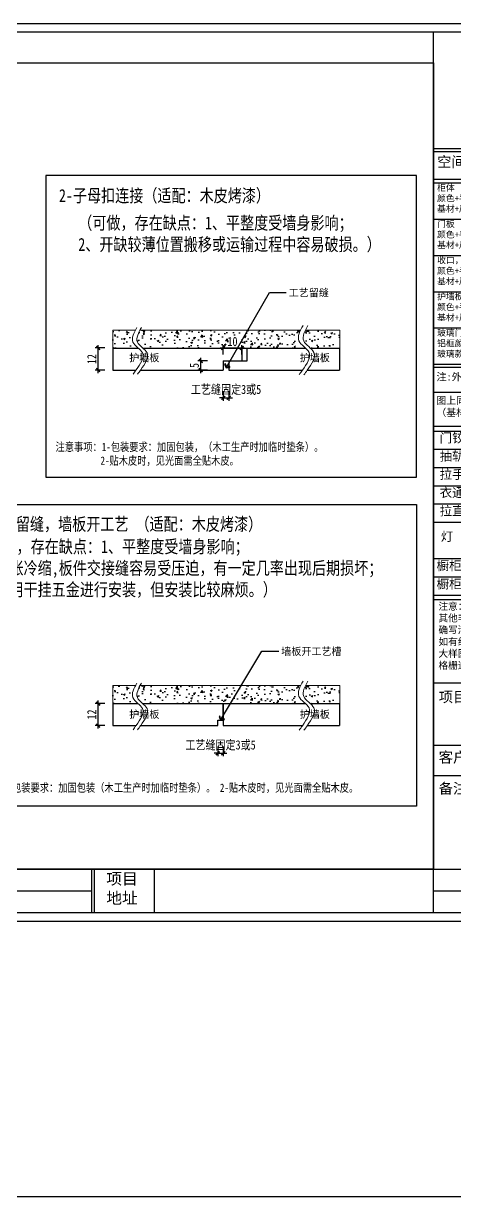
# Model space of a CAD drawing. Header units: millimetres. Extents: x 4862 to 20554, y 7569 to 11262.
# Drawn here: x 7136 to 7370, y 7569 to 8207 of the extents above; entities that cross this region are included whole.
import ezdxf
from ezdxf.enums import TextEntityAlignment as Align

# ---------------------------------------------------------------- set-up
doc = ezdxf.new("R2010")
doc.units = ezdxf.units.MM
doc.layers.add('0 @ 1', color=7, linetype='Continuous')
doc.styles.get("Standard").update_dxf_attribs({"font": 'arial.ttf'})
doc.styles.add('宋体', font='SimSun.ttf')
doc.styles.add('家具尺寸文字', font='SimSun.ttf', dxfattribs={"width": 0.8})
doc.styles.add('黑石雅黑', font='Microsoft YaHei.ttf')
doc.dimstyles.new('副本 固装比例2', dxfattribs={"dimscale": 2, "dimtxt": 2.5, "dimasz": 1, "dimexe": 0.8, "dimexo": 1.2, "dimgap": 0.5, "dimtad": 1, "dimdec": 0, "dimdsep": 46, "dimtxsty": '家具尺寸文字', "dimblk": 'ARCHTICK', "dimcen": 0, "dimdle": 0.8, "dimclrd": 8, "dimclre": 8, "dimclrt": 2, "dimadec": 1, "dimazin": 2, "dimtfac": 1, "dimtdec": 0, "dimtix": 1, "dimtmove": 2, "dimatfit": 2, "dimfxl": 0, "dimtolj": 1, "dimtzin": 0, "dimarcsym": 0})
doc.dimstyles.new('深化(A1)1：1', dxfattribs={"dimtxt": 3, "dimasz": 1, "dimexe": 1.5, "dimexo": 1, "dimgap": 1, "dimtad": 1, "dimdec": 0, "dimrnd": 5, "dimdsep": 46, "dimtxsty": '黑石雅黑', "dimblk": 'ARCHTICK', "dimcen": 1, "dimclrd": 44, "dimclre": 44, "dimclrt": 50, "dimadec": 0, "dimazin": 2, "dimtfac": 1, "dimtdec": 0, "dimtix": 1, "dimtmove": 2, "dimatfit": 3, "dimldrblk": 'hl_arrow2', "dimfxl": 0, "dimtolj": 1, "dimarcsym": 0})

# ---------------------------------------------------------------- blocks, each defined once
blk = doc.blocks.new('A$C398a0407')
for p, q in [((8134, 64), (8134, 6784)), ((443.2, 6546.9), (8134, 6546.9)), ((8134, 5895.4), (9568, 5895.4)), ((8134, 5871.3), (9568, 5871.3)), ((8134, 5871.3), (9568, 5871.3)), ((8134, 5661), (9568, 5661)), ((8134, 5632.1), (9568, 5632.1)), ((8134, 5355.5), (9568, 5355.5)), ((8134, 5078.9), (9568, 5078.9)), ((8134, 4802.3), (9568, 4802.3)), ((8134, 4802.3), (9568, 4802.3)), ((8134, 4525.8), (9568, 4525.8)), ((8134, 4249.2), (9568, 4249.2)), ((8134, 4227.4), (9568, 4227.4)), ((8134, 4037), (9568, 4037)), ((8134, 3776.6), (9568, 3776.6)), ((8134, 3739.6), (9568, 3739.6)), ((8134, 3600.5), (9568, 3600.5)), ((8134, 3461.4), (9568, 3461.4)), ((8134, 3322.3), (9568, 3322.3)), ((8134, 3183.3), (9568, 3183.3)), ((8134, 3183.3), (9568, 3183.3)), ((8134, 3044.2), (9568, 3044.2)), ((8134, 3044.2), (9568, 3044.2)), ((8134, 2766.1), (9568, 2766.1)), ((8134, 2627), (9568, 2627)), ((8134, 2627), (9568, 2627)), ((8134, 2487.9), (9568, 2487.9)), ((8134, 2454.1), (9568, 2454.1)), ((8134, 2454.1), (9568, 2454.1)), ((8134, 2454.1), (9568, 2454.1)), ((8134, 1819.9), (9568, 1819.9)), ((8134, 1342.7), (9568, 1342.7)), ((8134, 1112.5), (9568, 1112.5)), ((443.2, 399), (9568, 399)), ((5527, 399), (5527, 64)), ((5547, 399), (5547, 64)), ((6003.2, 399), (6003.2, 64)), ((4522.7, 231.5), (5527, 231.5)), ((8134, 231.5), (9568, 231.5))]:
    blk.add_line(p, q)
for points in [[(9632, 0), (0, 0), (0, 6848), (9632, 6848)], [(9568, 64), (64, 64), (64, 6784), (9568, 6784)]]:
    blk.add_lwpolyline(points, close=True)
at = {"color": 8, "attachment_point": 1, "style": '宋体'}
for s, width, gutter_width, insert, char_height in [('空间名称', 575.66, 12.1, (8160.3, 5832.6), 80), ('柜体\\P颜色+手册型号\\P基材+厚度', 575.66, 12.1, (8160.3, 5619.1), 48), ('门板\\P颜色+手册型号\\P基材+厚度', 575.66, 12.1, (8160.3, 5342.6), 48), ('收口，见光板\\P颜色+手册型号\\P基材+厚度', 575.66, 12.1, (8160.3, 5066), 48), ('护墙板\\P颜色+手册型号\\P基材+厚度', 575.66, 12.1, (8160.3, 4789.4), 48), ('玻璃门手册型号\\P铝框颜色：\\P玻璃款式：', 575.66, 12.1, (8160.3, 4512.8), 48), ('门铰', 580.458, 12.2, (8179.9, 3722), 70), ('抽轨', 580.458, 12.2, (8179.9, 3583), 70), ('拉手', 580.458, 12.2, (8179.9, 3443.9), 70), ('衣通', 580.458, 12.2, (8179.9, 3304.8), 70), ('拉直器', 580.458, 12.2, (8179.9, 3165.7), 70), ('灯', 580.458, 12.2, (8188.5, 2970.9), 70), ('橱柜支撑脚', 580.458, 12.2, (8156.4, 2748.2), 70), ('橱柜踢脚线', 580.458, 12.2, (8156.4, 2607.9), 70), ('项目\\P地址', 596.489, 12.5, (5638.6, 368.9), 88)]:
    blk.add_mtext_dynamic_manual_height_columns(s, width=width, gutter_width=gutter_width, heights=[0], dxfattribs=dict(at, insert=insert, char_height=char_height))
at = {"attachment_point": 1, "style": '宋体'}
for s, width, gutter_width, insert, char_height in [('注:外抽面默认同门，内抽面同柜体。', 1290.05, 10.1, (8155.9, 4181), 56.296), ('{\\fMicrosoft YaHei|b0|i0|c134|p34;\\C2;注意：\\P其他非公司常用五金或者板材，必须图上明确写清楚五金的配法（客供或需工厂打样）\\P如有线条需写线条型号，非厂线条墙画线条大样图。\\P格栅造型，需附格栅大样图。}', 1407.047, 8.44, (8170.5, 2430.1), 54.045)]:
    blk.add_mtext_dynamic_manual_height_columns(s, width=width, gutter_width=gutter_width, heights=[0], dxfattribs=dict(at, insert=insert, char_height=char_height))
at = {"color": 1, "insert": (8155.9, 3999.7), "char_height": 54.688, "attachment_point": 1, "style": '宋体'}
blk.add_mtext_dynamic_manual_height_columns('图上同一种颜色的线表示同一种板材\\P（基材与颜色均一致）混搭产品注意', width=1290.05, gutter_width=10.1, heights=[0], dxfattribs=at)
at = {"layer": '0 @ 1', "color": 30, "char_height": 80, "width": 452.345, "attachment_point": 1}
for s, insert in [('{\\fSimSun|b0|i0|c134|p2;项目名称}', (8172.7, 1751.7)), ('{\\fSimSun|b0|i0|c134|p2;客户签字}', (8172.7, 1291.3)), ('{\\fSimSun|b0|i0|c134|p2;备注：}', (8172.7, 1053.7))]:
    blk.add_mtext(s, dxfattribs=dict(at, insert=insert))
blk = doc.blocks.new('_ArchTick')
at = {"color": 0, "linetype": 'ByBlock', "const_width": 0.4}
blk.add_lwpolyline([(-0.5, -0.5), (0.5, 0.5)], dxfattribs=at)
blk = doc.blocks.new('*D190')
at = {"color": 8, "lineweight": -2, "transparency": 16777216}
for p, q in [((7179.84, 8030.24), (7174.64, 8030.24)), ((7176.24, 8016.64), (7176.24, 8031.84)), ((7179.84, 8018.24), (7174.64, 8018.24))]:
    blk.add_line(p, q, dxfattribs=at)
at = {"layer": 'Defpoints', "color": 0, "transparency": 16777216}
for p in [(7176.24, 8030.24), (7184.12, 8030.24), (7184.12, 8018.24)]:
    blk.add_point(p, dxfattribs=at)
at = {"color": 8, "lineweight": -2, "transparency": 16777216, "xscale": 2, "yscale": 2, "zscale": 2}
for p, rotation in [((7176.24, 8030.24), 90), ((7176.24, 8018.24), 270)]:
    blk.add_blockref('_ArchTick', p, dxfattribs=dict(at, rotation=rotation))
at = {"color": 2, "transparency": 16777216, "insert": (7172.74, 8024.24), "char_height": 5, "attachment_point": 5, "rotation": 90, "style": '家具尺寸文字'}
blk.add_mtext('\\A1;12', dxfattribs=at)
blk = doc.blocks.new('hl_arrow2')
at = {"color": 2}
blk.add_line((-0.22, 0), (-1, 0), dxfattribs=at)
blk.add_lwpolyline([(-0.22, 0), (-0.86, -0.69), (-0.65, -0.86), (0, 0), (-0.65, 0.86), (-0.86, 0.69)], close=True, dxfattribs=at)
for points in [[(-0.86, 0.69), (-0.65, 0.86), (-0.22, 0), (0, 0)], [(-0.86, -0.69), (-0.65, -0.86), (-0.22, 0), (0, 0)]]:
    blk.add_solid(points, dxfattribs=at)
blk = doc.blocks.new('*D172')
at = {"color": 8, "lineweight": -2, "transparency": 16777216}
for p, q in [((7244.12, 8003.2), (7242.12, 8003.2)), ((7244.12, 8006.8), (7244.12, 8001.6)), ((7244.12, 8003.2), (7247.12, 8003.2)), ((7247.12, 8006.8), (7247.12, 8001.6)), ((7247.12, 8003.2), (7249.12, 8003.2))]:
    blk.add_line(p, q, dxfattribs=at)
at = {"layer": 'Defpoints', "color": 0, "transparency": 16777216}
for p in [(7244.12, 8018.24), (7247.12, 8018.24), (7247.12, 8003.2)]:
    blk.add_point(p, dxfattribs=at)
at = {"color": 8, "lineweight": -2, "transparency": 16777216, "xscale": 2, "yscale": 2, "zscale": 2}
blk.add_blockref('_ArchTick', (7244.12, 8003.2), dxfattribs=at)
at = {"color": 8, "lineweight": -2, "transparency": 16777216, "xscale": 2, "yscale": 2, "zscale": 2, "rotation": 180}
blk.add_blockref('_ArchTick', (7247.12, 8003.2), dxfattribs=at)
at = {"color": 2, "transparency": 16777216, "insert": (7245.62, 8007.48), "char_height": 5, "attachment_point": 5, "style": '家具尺寸文字'}
blk.add_mtext('\\A1;工艺缝固定3或5', dxfattribs=at)
blk = doc.blocks.new('*D175')
at = {"color": 8, "lineweight": -2, "transparency": 16777216}
for p, q in [((7179.84, 7837.14), (7174.64, 7837.14)), ((7176.24, 7823.54), (7176.24, 7838.74)), ((7179.84, 7825.14), (7174.64, 7825.14))]:
    blk.add_line(p, q, dxfattribs=at)
at = {"layer": 'Defpoints', "color": 0, "transparency": 16777216}
for p in [(7176.24, 7837.14), (7184.12, 7837.14), (7184.12, 7825.14)]:
    blk.add_point(p, dxfattribs=at)
at = {"color": 8, "lineweight": -2, "transparency": 16777216, "xscale": 2, "yscale": 2, "zscale": 2}
for p, rotation in [((7176.24, 7837.14), 90), ((7176.24, 7825.14), 270)]:
    blk.add_blockref('_ArchTick', p, dxfattribs=dict(at, rotation=rotation))
at = {"color": 2, "transparency": 16777216, "insert": (7172.74, 7831.14), "char_height": 5, "attachment_point": 5, "rotation": 90, "style": '家具尺寸文字'}
blk.add_mtext('\\A1;12', dxfattribs=at)
blk = doc.blocks.new('*D167')
at = {"color": 8, "lineweight": -2, "transparency": 16777216}
for p, q in [((7241.12, 7813.71), (7241.12, 7808.51)), ((7244.12, 7813.71), (7244.12, 7808.51)), ((7241.12, 7810.11), (7239.12, 7810.11)), ((7241.12, 7810.11), (7244.12, 7810.11)), ((7244.12, 7810.11), (7246.12, 7810.11))]:
    blk.add_line(p, q, dxfattribs=at)
at = {"layer": 'Defpoints', "color": 0, "transparency": 16777216}
for p in [(7241.12, 7825.14), (7244.12, 7825.14), (7244.12, 7810.11)]:
    blk.add_point(p, dxfattribs=at)
at = {"color": 8, "lineweight": -2, "transparency": 16777216, "xscale": 2, "yscale": 2, "zscale": 2}
blk.add_blockref('_ArchTick', (7241.12, 7810.11), dxfattribs=at)
at = {"color": 8, "lineweight": -2, "transparency": 16777216, "xscale": 2, "yscale": 2, "zscale": 2, "rotation": 180}
blk.add_blockref('_ArchTick', (7244.12, 7810.11), dxfattribs=at)
at = {"color": 2, "transparency": 16777216, "insert": (7242.62, 7814.39), "char_height": 5, "attachment_point": 5, "style": '家具尺寸文字'}
blk.add_mtext('\\A1;工艺缝固定3或5', dxfattribs=at)
blk = doc.blocks.new('*D179')
at = {"color": 8, "lineweight": -2, "transparency": 16777216}
for p, q in [((7235.52, 8023.24), (7230.32, 8023.24)), ((7231.92, 8016.64), (7231.92, 8024.84)), ((7235.52, 8018.24), (7230.32, 8018.24))]:
    blk.add_line(p, q, dxfattribs=at)
at = {"layer": 'Defpoints', "color": 0, "transparency": 16777216}
for p in [(7231.92, 8023.24), (7244.12, 8023.24), (7244.12, 8018.24)]:
    blk.add_point(p, dxfattribs=at)
at = {"color": 8, "lineweight": -2, "transparency": 16777216, "xscale": 2, "yscale": 2, "zscale": 2}
for p, rotation in [((7231.92, 8023.24), 90), ((7231.92, 8018.24), 270)]:
    blk.add_blockref('_ArchTick', p, dxfattribs=dict(at, rotation=rotation))
at = {"color": 2, "transparency": 16777216, "insert": (7228.42, 8020.74), "char_height": 5, "attachment_point": 5, "rotation": 90, "style": '家具尺寸文字'}
blk.add_mtext('\\A1;5', dxfattribs=at)
blk = doc.blocks.new('*D180')
at = {"color": 8, "lineweight": -2, "transparency": 16777216}
for p, q in [((7242.52, 8030.24), (7255.72, 8030.24)), ((7244.12, 8026.64), (7244.12, 8031.84)), ((7254.12, 8026.64), (7254.12, 8031.84))]:
    blk.add_line(p, q, dxfattribs=at)
at = {"layer": 'Defpoints', "color": 0, "transparency": 16777216}
for p in [(7254.12, 8030.24), (7244.12, 8023.24), (7254.12, 8023.24)]:
    blk.add_point(p, dxfattribs=at)
at = {"color": 8, "lineweight": -2, "transparency": 16777216, "xscale": 2, "yscale": 2, "zscale": 2, "rotation": 180}
blk.add_blockref('_ArchTick', (7244.12, 8030.24), dxfattribs=at)
at = {"color": 8, "lineweight": -2, "transparency": 16777216, "xscale": 2, "yscale": 2, "zscale": 2}
blk.add_blockref('_ArchTick', (7254.12, 8030.24), dxfattribs=at)
at = {"color": 2, "transparency": 16777216, "insert": (7249.12, 8033.74), "char_height": 5, "attachment_point": 5, "style": '家具尺寸文字'}
blk.add_mtext('\\A1;10', dxfattribs=at)
blk = doc.blocks.new('A$Caecb7373')
at = {"color": 1}
blk.add_lwpolyline([(0, 821.76), (1155.84, 821.76), (1155.84, 0), (0, 0)], close=True, dxfattribs=at)

msp = doc.modelspace()

# ---------------------------------------------------------------- hatches: boundary and pattern name
h = msp.add_hatch()
h.set_pattern_fill('AR-CONC', color=8, scale=0.05)
h.set_pattern_definition([(50, (-35218.81, 47106.798), (9.10923345, -0.7969543), [0.9525, -10.4775]), (355, (-35218.81, 47106.798), (-1.762171, 9.5528423), [0.762, -8.3820292]), (100.451445, (-35218.051, 47106.732), (7.3470624, 8.7558876), [0.8095004, -8.9045122]), (46.1842, (-35218.81, 47109.338), (13.553952, -2.1021164), [1.42875, -15.71625]), (96.635558, (-35217.681, 47109.163), (11.8702067, 12.3713062), [1.214251, -13.3567804]), (351.18415, (-35218.81, 47109.338), (11.8702067, 12.3713062), [1.1429984, -12.5729866]), (21, (-35217.54, 47108.703), (7.5807196, -5.1132599), [0.9525, -10.4775]), (326, (-35217.54, 47108.703), (3.0901014, 9.2093983), [0.762, -8.382]), (71.451445, (-35216.909, 47108.277), (10.670821, 4.0961384), [0.8095004, -8.9044969]), (37.5, (-35218.8104, 47106.798), (0.15443016, 4.22775194), [0, -8.2804, 0, -8.509, 0, -8.41375]), (7.5, (-35218.8104, 47106.798), (3.34098313, 5.00902874), [0, -4.8514, 0, -8.0899, 0, -3.20675]), (327.5, (-35221.6425, 47106.798), (6.77952976, -0.2864372), [0, -3.175, 0, -9.906, 0, -13.1445]), (317.5, (-35222.9125, 47106.798), (7.40645907, 1.27132455), [0, -4.1275, 0, -6.5786, 0, -9.3345])])
edge = h.paths.add_edge_path()
edge.add_spline(control_points=[(7197.892, 8030.237), (7196.747, 8031.26), (7193.633, 8033.934), (7195.216, 8037.652), (7196.473, 8040.01)], knot_values=[0.6398787, 0.6398787, 0.6398787, 0.6398787, 2.7757954, 6.2218471, 6.2218471, 6.2218471, 6.2218471], degree=3, periodic=0)
edge.add_line((7196.473, 8040.01), (7184.119, 8040.01))
edge.add_line((7184.119, 8040.01), (7184.119, 8030.237))
edge.add_line((7184.119, 8030.237), (7197.892, 8030.237))
edge = h.paths.add_edge_path()
edge.add_spline(control_points=[(7288.734, 8030.237), (7287.378, 8031.487), (7283.897, 8034.169), (7285.104, 8037.892), (7286.147, 8040.01)], knot_values=[1.1231282, 1.1231282, 1.1231282, 1.1231282, 3.5881236, 6.5509258, 6.5509258, 6.5509258, 6.5509258], degree=3, periodic=0)
edge.add_line((7286.147, 8040.01), (7198.949, 8040.01))
edge.add_spline(control_points=[(7198.949, 8040.01), (7197.692, 8037.652), (7196.109, 8033.934), (7199.223, 8031.26), (7200.368, 8030.237)], knot_values=[0.6398787, 0.6398787, 0.6398787, 0.6398787, 4.0859304, 6.2218471, 6.2218471, 6.2218471, 6.2218471], degree=3, periodic=0)
edge.add_line((7200.368, 8030.237), (7288.734, 8030.237))
edge = h.paths.add_edge_path()
edge.add_line((7307.443, 8040.01), (7288.761, 8040.01))
edge.add_spline(control_points=[(7288.761, 8040.01), (7287.718, 8037.892), (7286.511, 8034.169), (7289.992, 8031.487), (7291.347, 8030.237)], knot_values=[1.1231282, 1.1231282, 1.1231282, 1.1231282, 4.0859304, 6.5509258, 6.5509258, 6.5509258, 6.5509258], degree=3, periodic=0)
edge.add_line((7291.347, 8030.237), (7307.443, 8030.237))
edge.add_line((7307.443, 8030.237), (7307.443, 8040.01))
h = msp.add_hatch()
h.set_pattern_fill('AR-CONC', color=8, scale=0.05)
h.set_pattern_definition([(50, (-35218.8174, 46913.7045), (9.10923345, -0.7969543), [0.9525, -10.4775]), (355, (-35218.817, 46913.7045), (-1.762171, 9.5528423), [0.762, -8.3820292]), (100.451445, (-35218.058, 46913.638), (7.3470624, 8.7558876), [0.8095004, -8.9045122]), (46.1842, (-35218.817, 46916.245), (13.553952, -2.1021164), [1.42875, -15.71625]), (96.635558, (-35217.688, 46916.07), (11.8702067, 12.3713062), [1.214251, -13.3567804]), (351.18415, (-35218.817, 46916.245), (11.8702067, 12.3713062), [1.1429984, -12.5729866]), (21, (-35217.5474, 46915.6095), (7.5807196, -5.1132599), [0.9525, -10.4775]), (326, (-35217.547, 46915.6095), (3.0901014, 9.2093983), [0.762, -8.382]), (71.451445, (-35216.916, 46915.183), (10.670821, 4.0961384), [0.8095004, -8.9044969]), (37.5, (-35218.8174, 46913.7045), (0.15443016, 4.22775194), [0, -8.2804, 0, -8.509, 0, -8.41375]), (7.5, (-35218.8174, 46913.7045), (3.34098313, 5.00902874), [0, -4.8514, 0, -8.0899, 0, -3.20675]), (327.5, (-35221.6495, 46913.7045), (6.77952976, -0.2864372), [0, -3.175, 0, -9.906, 0, -13.1445]), (317.5, (-35222.9195, 46913.7045), (7.40645907, 1.27132455), [0, -4.1275, 0, -6.5786, 0, -9.3345])])
edge = h.paths.add_edge_path()
edge.add_spline(control_points=[(7197.885, 7837.143), (7196.74, 7838.166), (7193.626, 7840.84), (7195.209, 7844.559), (7196.466, 7846.917)], knot_values=[0.6398787, 0.6398787, 0.6398787, 0.6398787, 2.7757954, 6.2218471, 6.2218471, 6.2218471, 6.2218471], degree=3, periodic=0)
edge.add_line((7196.466, 7846.917), (7184.112, 7846.917))
edge.add_line((7184.112, 7846.917), (7184.112, 7837.143))
edge.add_line((7184.112, 7837.143), (7197.885, 7837.143))
edge = h.paths.add_edge_path()
edge.add_spline(control_points=[(7288.727, 7837.143), (7287.371, 7838.393), (7283.89, 7841.075), (7285.097, 7844.799), (7286.14, 7846.917)], knot_values=[1.1231282, 1.1231282, 1.1231282, 1.1231282, 3.5881236, 6.5509258, 6.5509258, 6.5509258, 6.5509258], degree=3, periodic=0)
edge.add_line((7286.14, 7846.917), (7198.942, 7846.917))
edge.add_spline(control_points=[(7198.942, 7846.917), (7197.685, 7844.559), (7196.102, 7840.84), (7199.216, 7838.166), (7200.361, 7837.143)], knot_values=[0.6398787, 0.6398787, 0.6398787, 0.6398787, 4.0859304, 6.2218471, 6.2218471, 6.2218471, 6.2218471], degree=3, periodic=0)
edge.add_line((7200.361, 7837.143), (7288.727, 7837.143))
edge = h.paths.add_edge_path()
edge.add_line((7307.436, 7846.917), (7288.754, 7846.917))
edge.add_spline(control_points=[(7288.754, 7846.917), (7287.711, 7844.799), (7286.504, 7841.075), (7289.985, 7838.393), (7291.34, 7837.143)], knot_values=[1.1231282, 1.1231282, 1.1231282, 1.1231282, 4.0859304, 6.5509258, 6.5509258, 6.5509258, 6.5509258], degree=3, periodic=0)
edge.add_line((7291.34, 7837.143), (7307.436, 7837.143))
edge.add_line((7307.436, 7837.143), (7307.436, 7846.917))

# ---------------------------------------------------------------- linework, layer by layer
at = {"lineweight": 30}
for p, q in [((7184.119, 8030.237), (7197.892, 8030.237)), ((7184.119, 8030.237), (7184.119, 8018.237)), ((7200.368, 8030.237), (7288.734, 8030.237)), ((7254.121, 8030.237), (7254.121, 8023.237)), ((7291.347, 8030.237), (7307.123, 8030.237)), ((7307.123, 8030.237), (7307.123, 8018.237)), ((7244.121, 8023.237), (7254.121, 8023.237)), ((7244.121, 8023.237), (7244.121, 8018.237)), ((7247.121, 8023.237), (7247.121, 8018.237)), ((7184.119, 8018.237), (7196.746, 8018.237)), ((7199.223, 8018.237), (7244.121, 8018.237)), ((7247.121, 8018.237), (7287.09, 8018.237)), ((7289.704, 8018.237), (7307.123, 8018.237)), ((7184.119, 7837.143), (7197.892, 7837.143)), ((7184.119, 7837.143), (7184.119, 7825.143)), ((7200.368, 7837.143), (7288.734, 7837.143)), ((7244.121, 7837.143), (7244.121, 7825.143)), ((7244.121, 7837.143), (7244.121, 7825.143)), ((7291.347, 7837.143), (7307.123, 7837.143)), ((7307.123, 7837.143), (7307.123, 7825.143)), ((7184.119, 7825.143), (7196.746, 7825.143)), ((7199.223, 7825.143), (7241.121, 7825.143)), ((7244.121, 7825.143), (7287.09, 7825.143)), ((7289.704, 7825.143), (7307.123, 7825.143))]:
    msp.add_line(p, q, dxfattribs=at)
for p, q in [((7257.121, 8023.237), (7257.121, 8030.237)), ((7247.121, 8023.237), (7257.121, 8023.237)), ((7244.121, 7828.143), (7244.121, 7837.143)), ((4862.317, 7569.359), (20477.138, 7569.359))]:
    msp.add_line(p, q)
for points in [[(7358.313, 7747.243), (6810.611, 7747.243), (6810.611, 8185.07), (7358.313, 8185.07)], [(7348.98, 8123.875), (7147.763, 8123.875), (7147.763, 7960.123), (7348.98, 7960.123)], [(7348.98, 7781.399), (7093.477, 7781.399), (7093.477, 7945.151), (7348.98, 7945.151)]]:
    msp.add_lwpolyline(points, close=True)
at = {"color": 251, "lineweight": 13, "true_color": 0x636466}
for points in [[(7196.473, 8040.01), (7184.119, 8040.01), (7184.119, 8030.237), (7197.892, 8030.237)], [(7286.147, 8040.01), (7198.949, 8040.01)], [(7291.347, 8030.237), (7307.443, 8030.237), (7307.443, 8040.01), (7288.761, 8040.01)], [(7196.473, 7846.917), (7184.119, 7846.917), (7184.119, 7837.143), (7197.892, 7837.143)], [(7286.147, 7846.917), (7198.949, 7846.917)], [(7291.347, 7837.143), (7307.443, 7837.143), (7307.443, 7846.917), (7288.761, 7846.917)]]:
    msp.add_lwpolyline(points, dxfattribs=at)
msp.add_lwpolyline([(7241.121, 7825.143), (7241.121, 7828.143), (7244.121, 7828.143)])
at = {"lineweight": 5}
for points, knots in [([(7197.193, 8041.328), (7195.64, 8038.519), (7192.586, 8032.992), (7203.365, 8027.571), (7199.151, 8021.628), (7196.813, 8018.331), (7196.791, 8018.299), (7196.769, 8018.268), (7196.746, 8018.237), (7196.207, 8017.476), (7195.668, 8016.716), (7195.129, 8015.956)], [0, 0, 0, 0, 4.0859304, 8.0369645, 12.9613347, 12.9613347, 12.9613347, 13.0082078, 13.0082078, 13.0082078, 14.1436032, 14.1436032, 14.1436032, 14.1436032]), ([(7199.669, 8041.328), (7198.116, 8038.519), (7195.062, 8032.992), (7205.841, 8027.571), (7201.627, 8021.628), (7199.289, 8018.331), (7199.267, 8018.299), (7199.245, 8018.268), (7199.223, 8018.237), (7198.682, 8017.474), (7198.141, 8016.711), (7197.6, 8015.948)], [0, 0, 0, 0, 4.0859304, 8.0369645, 12.9613347, 12.9613347, 12.9613347, 13.0082078, 13.0082078, 13.0082078, 14.147358, 14.147358, 14.147358, 14.147358]), ([(7287.444, 8042.443), (7285.805, 8039.478), (7282.581, 8033.645), (7293.958, 8027.922), (7289.511, 8021.65), (7287.043, 8018.169), (7286.455, 8017.34), (7285.866, 8016.51), (7285.278, 8015.681)], [0, 0, 0, 0, 4.0859304, 8.0369645, 12.9613347, 12.9613347, 12.9613347, 14.1351359, 14.1351359, 14.1351359, 14.1351359]), ([(7290.057, 8042.443), (7288.418, 8039.478), (7285.194, 8033.645), (7296.572, 8027.922), (7292.124, 8021.65), (7289.656, 8018.169), (7289.066, 8017.337), (7288.476, 8016.505), (7287.886, 8015.673)], [0, 0, 0, 0, 4.0859304, 8.0369645, 12.9613347, 12.9613347, 12.9613347, 14.1388907, 14.1388907, 14.1388907, 14.1388907]), ([(7197.193, 7848.234), (7195.64, 7845.425), (7192.586, 7839.899), (7203.365, 7834.477), (7199.151, 7828.535), (7196.813, 7825.237), (7196.791, 7825.206), (7196.769, 7825.174), (7196.746, 7825.143), (7196.207, 7824.383), (7195.668, 7823.623), (7195.129, 7822.862)], [0, 0, 0, 0, 4.0859304, 8.0369645, 12.9613347, 12.9613347, 12.9613347, 13.0082078, 13.0082078, 13.0082078, 14.1436032, 14.1436032, 14.1436032, 14.1436032]), ([(7199.669, 7848.234), (7198.116, 7845.425), (7195.062, 7839.899), (7205.841, 7834.477), (7201.627, 7828.535), (7199.289, 7825.237), (7199.267, 7825.206), (7199.245, 7825.174), (7199.223, 7825.143), (7198.682, 7824.38), (7198.141, 7823.618), (7197.6, 7822.855)], [0, 0, 0, 0, 4.0859304, 8.0369645, 12.9613347, 12.9613347, 12.9613347, 13.0082078, 13.0082078, 13.0082078, 14.147358, 14.147358, 14.147358, 14.147358]), ([(7287.444, 7849.35), (7285.805, 7846.384), (7282.581, 7840.551), (7293.958, 7834.829), (7289.511, 7828.556), (7287.043, 7825.076), (7286.455, 7824.246), (7285.866, 7823.417), (7285.278, 7822.587)], [0, 0, 0, 0, 4.0859304, 8.0369645, 12.9613347, 12.9613347, 12.9613347, 14.1351359, 14.1351359, 14.1351359, 14.1351359]), ([(7290.057, 7849.35), (7288.418, 7846.384), (7285.194, 7840.551), (7296.572, 7834.829), (7292.124, 7828.556), (7289.656, 7825.076), (7289.066, 7824.244), (7288.476, 7823.411), (7287.886, 7822.579)], [0, 0, 0, 0, 4.0859304, 8.0369645, 12.9613347, 12.9613347, 12.9613347, 14.1388907, 14.1388907, 14.1388907, 14.1388907])]:
    msp.add_open_spline(points, degree=3, knots=knots, dxfattribs=at)

# ---------------------------------------------------------------- block references
at = {"xscale": 0.07121552266649725, "yscale": 0.07121552266649725, "zscale": 0.07121552266649725}
msp.add_blockref('A$C398a0407', (6779.047, 7718.828), dxfattribs=at)
at = {"color": 1, "xscale": 0.593462688887471, "yscale": 0.593462688887471, "zscale": 0.593462688887471}
msp.add_blockref('A$Caecb7373', (6779.047, 7718.828), dxfattribs=at)

# ---------------------------------------------------------------- texts
at = {"color": 50, "style": '家具尺寸文字', "width": 0.8}
for s, p in [('2-子母扣连接（适配：木皮烤漆）', (7154.92, 8113.027)), ('4-直拼不留缝，墙板开工艺 （适配：木皮烤漆）', (7101.026, 7934.596))]:
    msp.add_text(s, height=7, dxfattribs=at).set_placement(p, align=Align.MIDDLE_LEFT)
at = {"style": '黑石雅黑'}
for s, p in [('工艺留缝 ', (7279.638, 8058.257)), ('护墙板', (7193.066, 8022.959)), ('护墙板', (7285.62, 8022.959)), ('墙板开工艺槽', (7275.578, 7863.464)), ('护墙板', (7193.066, 7829.266)), ('护墙板', (7285.62, 7829.266))]:
    msp.add_text(s, height=4, dxfattribs=at).set_placement(p)
at = {"color": 4, "char_height": 7, "attachment_point": 1, "style": '家具尺寸文字'}
for s, insert, width in [('（可做，存在缺点：1、平整度受墙身影响；\\P2、开缺较薄位置搬移或运输过程中容易破损。） ', (7165.414, 8101.681), 214.39509), ('（可做，存在缺点：1、平整度受墙身影响；\\P2、热胀冷缩,板件交接缝容易受压迫，有一定几率出现后期损坏；\\P3、可用干挂五金进行安装，但安装比较麻烦。） ', (7108.989, 7925.861), 231.5988)]:
    msp.add_mtext(s, dxfattribs=dict(at, insert=insert, width=width))
at = {"color": 6, "char_height": 4.48, "attachment_point": 1, "style": '家具尺寸文字'}
for s, insert, width in [('注意事项：1-包装要求：加固包装，（木工生产时加临时垫条）。\\P          2-贴木皮时，见光面需全贴木皮。', (7153.087, 7978.748), 285.32509), ('注意事项：1-包装要求：加固包装（木工生产时加临时垫条）。 2-贴木皮时，见光面需全贴木皮。', (7099.491, 7793.644), 284.22117)]:
    msp.add_mtext(s, dxfattribs=dict(at, insert=insert, width=width))

# ---------------------------------------------------------------- dimensions: what is measured, and where the dimension line sits
dim = msp.add_linear_dim(base=(7254.121, 8030.237), p1=(7244.121, 8023.237), p2=(7254.121, 8023.237), dimstyle='副本 固装比例2')
dim.commit()
dim.dimension.update_dxf_attribs({"geometry": '*D180', "text_midpoint": (7249.121, 8033.737)})
dim = msp.add_linear_dim(base=(7176.242, 8030.237), p1=(7184.119, 8018.237), p2=(7184.119, 8030.237), angle=90, text='12', dimstyle='副本 固装比例2')
dim.commit()
dim.dimension.update_dxf_attribs({"geometry": '*D190', "text_midpoint": (7172.742, 8024.237)})
for base, p1, p2, picture, middle in [((7231.917, 8023.237), (7244.121, 8018.237), (7244.121, 8023.237), '*D179', (7228.417, 8020.737)), ((7176.242, 7837.143), (7184.119, 7825.143), (7184.119, 7837.143), '*D175', (7172.742, 7831.143))]:
    dim = msp.add_linear_dim(base=base, p1=p1, p2=p2, angle=90, dimstyle='副本 固装比例2')
    dim.commit()
    dim.dimension.update_dxf_attribs({"geometry": picture, "text_midpoint": middle})
for base, p1, p2, picture, middle in [((7247.121, 8003.202), (7244.121, 8018.237), (7247.121, 8018.237), '*D172', (7245.621, 8007.484)), ((7244.121, 7810.108), (7241.121, 7825.143), (7244.121, 7825.143), '*D167', (7242.621, 7814.39))]:
    dim = msp.add_linear_dim(base=base, p1=p1, p2=p2, text='工艺缝固定3或5', dimstyle='副本 固装比例2')
    dim.commit()
    dim.dimension.update_dxf_attribs({"geometry": picture, "text_midpoint": middle})

# ---------------------------------------------------------------- leaders
at = {"ltscale": 500}
for points in [[(7245.621, 8019.385), (7269.132, 8060.377), (7278.266, 8060.377)], [(7242.621, 7828.143), (7265.072, 7865.584), (7274.206, 7865.584)]]:
    msp.add_leader(points, dimstyle='深化(A1)1：1', override={"dimasz": 2, "dimgap": 1, "dimtad": 0}, dxfattribs=at)

doc.saveas('drawing.dxf')
